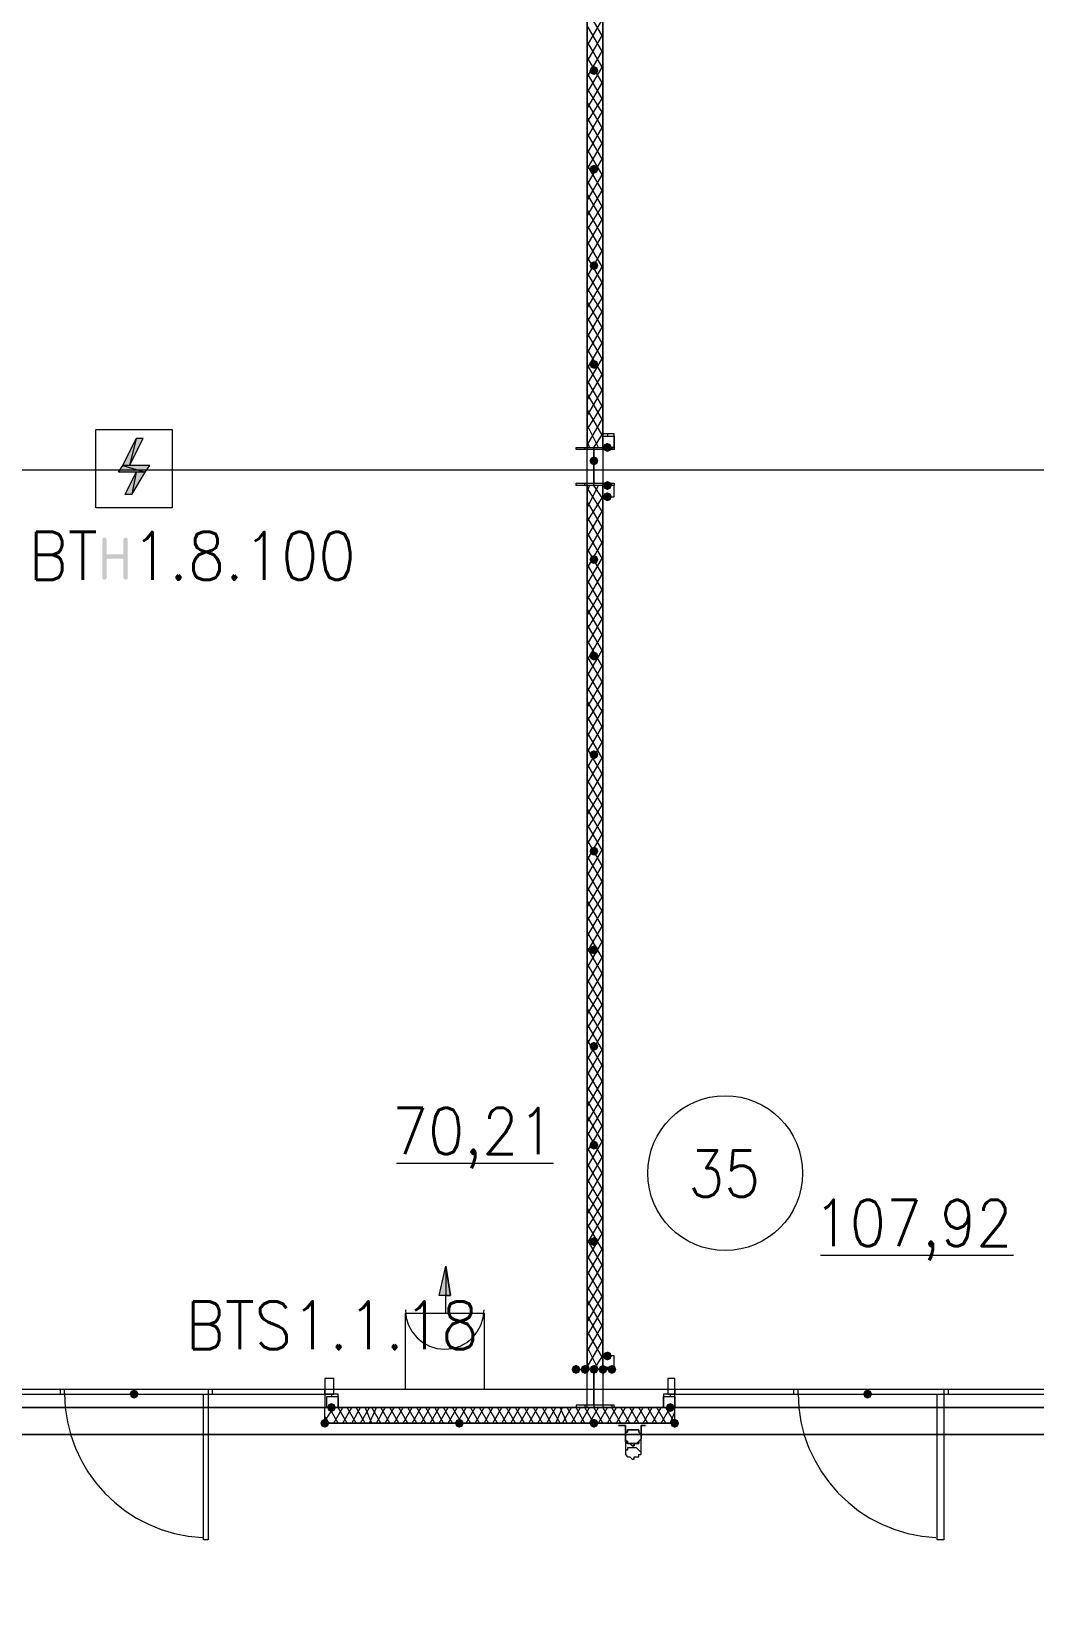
# Model space of a CAD drawing. Header units: millimetres. Extents: x 0 to 420, y 0 to 297.
# Drawn here: x 346.25 to 365.19, y 102.02 to 131.51 of the extents above; entities that cross this region are included whole.
import ezdxf

# ---------------------------------------------------------------- set-up
doc = ezdxf.new("R2010")
doc.units = ezdxf.units.MM
doc.styles.get("Standard").update_dxf_attribs({"font": 'STANDARD'})

msp = doc.modelspace()

# ---------------------------------------------------------------- hatches: boundary and pattern name
for color, points in [(7, [(356.954667, 130.767667), (356.929796, 130.707871), (356.87, 130.683), (356.810204, 130.707871), (356.785333, 130.767667), (356.810204, 130.827462), (356.87, 130.852333), (356.929796, 130.827463)]), (7, [(356.954667, 128.905), (356.929796, 128.845204), (356.87, 128.820333), (356.810204, 128.845204), (356.785333, 128.905), (356.810204, 128.964796), (356.87, 128.989667), (356.929796, 128.964796)]), (7, [(356.954667, 127.084667), (356.929796, 127.024871), (356.87, 127), (356.810204, 127.024871), (356.785333, 127.084667), (356.810204, 127.144462), (356.87, 127.169333), (356.929796, 127.144463)]), (7, [(356.954667, 125.222), (356.929796, 125.162204), (356.87, 125.137333), (356.810204, 125.162204), (356.785333, 125.222), (356.810204, 125.281796), (356.87, 125.306667), (356.929796, 125.281796)]), (7, [(357.208667, 123.655667), (357.183796, 123.595871), (357.124, 123.571), (357.064204, 123.595871), (357.039333, 123.655667), (357.064204, 123.715462), (357.124, 123.740333), (357.183796, 123.715463)]), (7, [(356.954667, 123.401667), (356.929796, 123.341871), (356.87, 123.317), (356.810204, 123.341871), (356.785333, 123.401667), (356.810204, 123.461462), (356.87, 123.486333), (356.929796, 123.461463)]), (7, [(357.208667, 122.936), (357.183796, 122.876204), (357.124, 122.851333), (357.064204, 122.876204), (357.039333, 122.936), (357.064204, 122.995796), (357.124, 123.020667), (357.183796, 122.995796)]), (7, [(357.208667, 122.724333), (357.183796, 122.664537), (357.124, 122.639667), (357.064204, 122.664537), (357.039333, 122.724333), (357.064204, 122.784129), (357.124, 122.809), (357.183796, 122.784129)]), (7, [(347.593708, 121.197687), (347.593708, 121.914267), (347.603698, 121.944033), (347.633946, 121.953954), (347.663712, 121.944033), (347.673634, 121.914267), (347.673634, 121.635352), (347.991685, 121.635352), (347.991685, 121.914267), (348.001607, 121.944033), (348.031372, 121.953954), (348.061414, 121.944033), (348.071611, 121.914267), (348.071611, 121.197687), (348.061414, 121.167921), (348.031372, 121.158), (348.001607, 121.167921), (347.991685, 121.197687), (347.991685, 121.555977), (347.673634, 121.555977), (347.673634, 121.197687), (347.663712, 121.167921), (347.633946, 121.158), (347.603698, 121.167921)]), (7, [(356.954667, 121.539), (356.929796, 121.479204), (356.87, 121.454333), (356.810204, 121.479204), (356.785333, 121.539), (356.810204, 121.598796), (356.87, 121.623667), (356.929796, 121.598796)]), (7, [(356.954667, 119.718667), (356.929796, 119.658871), (356.87, 119.634), (356.810204, 119.658871), (356.785333, 119.718667), (356.810204, 119.778462), (356.87, 119.803333), (356.929796, 119.778463)]), (7, [(356.954667, 117.856), (356.929796, 117.796204), (356.87, 117.771333), (356.810204, 117.796204), (356.785333, 117.856), (356.810204, 117.915796), (356.87, 117.940667), (356.929796, 117.915796)]), (7, [(356.954667, 116.035667), (356.929796, 115.975871), (356.87, 115.951), (356.810204, 115.975871), (356.785333, 116.035667), (356.810204, 116.095462), (356.87, 116.120333), (356.929796, 116.095463)]), (7, [(356.954667, 114.173), (356.929796, 114.113204), (356.87, 114.088333), (356.810204, 114.113204), (356.785333, 114.173), (356.810204, 114.232796), (356.87, 114.257667), (356.929796, 114.232796)]), (7, [(356.954667, 112.352667), (356.929796, 112.292871), (356.87, 112.268), (356.810204, 112.292871), (356.785333, 112.352667), (356.810204, 112.412462), (356.87, 112.437333), (356.929796, 112.412463)]), (7, [(356.954667, 110.49), (356.929796, 110.430204), (356.87, 110.405333), (356.810204, 110.430204), (356.785333, 110.49), (356.810204, 110.549796), (356.87, 110.574667), (356.929796, 110.549796)]), (7, [(356.954667, 108.669667), (356.929796, 108.609871), (356.87, 108.585), (356.810204, 108.609871), (356.785333, 108.669667), (356.810204, 108.729462), (356.87, 108.754333), (356.929796, 108.729463)]), (7, [(357.208667, 106.510667), (357.183796, 106.450871), (357.124, 106.426), (357.064204, 106.450871), (357.039333, 106.510667), (357.064204, 106.570462), (357.124, 106.595333), (357.183796, 106.570463)]), (7, [(356.616, 106.256667), (356.591129, 106.196871), (356.531333, 106.172), (356.471537, 106.196871), (356.446667, 106.256667), (356.471537, 106.316462), (356.531333, 106.341333), (356.591129, 106.316463)]), (7, [(356.785333, 106.256667), (356.760463, 106.196871), (356.700667, 106.172), (356.640871, 106.196871), (356.616, 106.256667), (356.640871, 106.316462), (356.700667, 106.341333), (356.760462, 106.316463)]), (7, [(356.954667, 106.256667), (356.929796, 106.196871), (356.87, 106.172), (356.810204, 106.196871), (356.785333, 106.256667), (356.810204, 106.316462), (356.87, 106.341333), (356.929796, 106.316463)]), (7, [(357.124, 106.256667), (357.099129, 106.196871), (357.039333, 106.172), (356.979537, 106.196871), (356.954667, 106.256667), (356.979537, 106.316462), (357.039333, 106.341333), (357.099129, 106.316463)]), (7, [(357.293333, 106.256667), (357.268462, 106.196871), (357.208667, 106.172), (357.148871, 106.196871), (357.124, 106.256667), (357.148871, 106.316462), (357.208667, 106.341333), (357.268462, 106.316463)]), (7, [(348.276333, 105.791), (348.251463, 105.731204), (348.191667, 105.706333), (348.131871, 105.731204), (348.107, 105.791), (348.131871, 105.850796), (348.191667, 105.875667), (348.251462, 105.850796)]), (7, [(348.276333, 105.791), (348.251463, 105.731204), (348.191667, 105.706333), (348.131871, 105.731204), (348.107, 105.791), (348.131871, 105.850796), (348.191667, 105.875667), (348.251462, 105.850796)]), (7, [(362.119333, 105.791), (362.094462, 105.731204), (362.034667, 105.706333), (361.974871, 105.731204), (361.95, 105.791), (361.974871, 105.850796), (362.034667, 105.875667), (362.094462, 105.850796)]), (7, [(362.119333, 105.791), (362.094462, 105.731204), (362.034667, 105.706333), (361.974871, 105.731204), (361.95, 105.791), (361.974871, 105.850796), (362.034667, 105.875667), (362.094462, 105.850796)]), (7, [(352.001667, 105.537), (351.976796, 105.477204), (351.917, 105.452333), (351.857204, 105.477204), (351.832333, 105.537), (351.857204, 105.596796), (351.917, 105.621667), (351.976796, 105.596796)]), (7, [(358.394, 105.537), (358.369129, 105.477204), (358.309333, 105.452333), (358.249537, 105.477204), (358.224667, 105.537), (358.249537, 105.596796), (358.309333, 105.621667), (358.369129, 105.596796)]), (254, [(351.874667, 105.240667), (351.849796, 105.180871), (351.79, 105.156), (351.730204, 105.180871), (351.705333, 105.240667), (351.730204, 105.300462), (351.79, 105.325333), (351.849796, 105.300463)]), (254, [(354.414667, 105.240667), (354.389796, 105.180871), (354.33, 105.156), (354.270204, 105.180871), (354.245333, 105.240667), (354.270204, 105.300462), (354.33, 105.325333), (354.389796, 105.300463)]), (254, [(354.414667, 105.240667), (354.389796, 105.180871), (354.33, 105.156), (354.270204, 105.180871), (354.245333, 105.240667), (354.270204, 105.300462), (354.33, 105.325333), (354.389796, 105.300463)]), (254, [(356.954667, 105.240667), (356.929796, 105.180871), (356.87, 105.156), (356.810204, 105.180871), (356.785333, 105.240667), (356.810204, 105.300462), (356.87, 105.325333), (356.929796, 105.300463)]), (254, [(356.954667, 105.240667), (356.929796, 105.180871), (356.87, 105.156), (356.810204, 105.180871), (356.785333, 105.240667), (356.810204, 105.300462), (356.87, 105.325333), (356.929796, 105.300463)]), (254, [(356.954667, 105.240667), (356.929796, 105.180871), (356.87, 105.156), (356.810204, 105.180871), (356.785333, 105.240667), (356.810204, 105.300462), (356.87, 105.325333), (356.929796, 105.300463)]), (254, [(356.954667, 105.240667), (356.929796, 105.180871), (356.87, 105.156), (356.810204, 105.180871), (356.785333, 105.240667), (356.810204, 105.300462), (356.87, 105.325333), (356.929796, 105.300463)]), (254, [(358.478667, 105.240667), (358.453796, 105.180871), (358.394, 105.156), (358.334204, 105.180871), (358.309333, 105.240667), (358.334204, 105.300462), (358.394, 105.325333), (358.453796, 105.300463)])]:
    msp.add_hatch(color=color).paths.add_polyline_path(points, flags=0)
h = msp.add_hatch(color=1)
h.paths.add_polyline_path([(348.361, 123.825), (348.234, 123.825), (348.107, 123.317)], flags=0)
h.paths.add_polyline_path([(348.234, 123.825), (348.107, 123.317), (347.98, 123.317)], flags=0)
h = msp.add_hatch(color=1)
h.paths.add_polyline_path([(348.488, 123.317), (347.98, 123.317), (348.403334, 123.19)], flags=0)
h.paths.add_polyline_path([(347.98, 123.317), (348.403334, 123.19), (347.895334, 123.19)], flags=0)
h = msp.add_hatch(color=1)
h.paths.add_polyline_path([(348.403334, 123.19), (348.234, 123.19), (348.149334, 122.766666)], flags=0)
h.paths.add_polyline_path([(348.234, 123.19), (348.149334, 122.766666), (348.022334, 122.766666)], flags=0)
h = msp.add_hatch(color=6)
h.paths.add_polyline_path([(354.160667, 107.653667), (354.076, 108.204), (354.076, 107.653667)], flags=0)
h.paths.add_polyline_path([(354.076, 108.204), (354.076, 107.653667), (353.949, 107.653667)], flags=0)
h = msp.add_hatch(color=7)
h.paths.add_polyline_path([(351.79, 105.240667), (356.87, 105.240667)], flags=0)
h.paths.add_polyline_path([(356.87, 105.240667), (351.79, 105.240667)], flags=0)
h = msp.add_hatch(color=7)
h.paths.add_polyline_path([(356.87, 105.240667), (358.394, 105.240667)], flags=0)
h.paths.add_polyline_path([(358.394, 105.240667), (356.87, 105.240667)], flags=0)

# ---------------------------------------------------------------- linework, layer by layer
at = {"color": 7, "lineweight": 0}
for points in [[(100.922667, 105.029), (386.715, 105.029), (386.715, 222.715667), (100.922667, 222.715667)], [(339.640333, 140.038667), (339.640333, 105.537), (356.743, 105.537), (356.743, 140.038667), (356.489, 140.038667), (343.323333, 140.038667)], [(364.49, 140.038667), (357.039333, 140.038667), (357.039333, 105.537), (369.697, 105.537), (369.697, 111.633), (386.207, 111.633), (386.207, 122.936), (386.207, 140.038667)], [(357.251, 123.909667), (357.039333, 123.909667), (357.039333, 123.655667), (357.251, 123.655667)], [(357.251, 123.867333), (357.251, 123.655667), (357.039333, 123.655667), (357.039333, 123.867333)], [(357.251, 122.936), (356.531333, 122.936), (356.531333, 122.978333), (356.87, 122.978333), (356.87, 123.613333), (356.531333, 123.613333), (356.531333, 123.655667), (357.251, 123.655667), (357.251, 123.613333), (356.87, 123.613333), (356.87, 122.978333), (357.251, 122.978333)], [(357.039333, 106.256667), (357.039333, 122.936), (356.743, 122.936), (356.743, 106.256667)], [(357.251, 122.936), (357.039333, 122.936), (357.039333, 122.724333), (357.251, 122.724333), (357.251, 122.936), (357.039333, 122.936), (357.039333, 122.724333), (357.251, 122.724333)], [(357.251, 106.510667), (357.039333, 106.510667), (357.039333, 106.299), (357.251, 106.299), (357.251, 106.510667), (357.039333, 106.510667), (357.039333, 106.256667), (357.251, 106.256667)], [(357.251, 106.256667), (356.531333, 106.256667), (356.87, 106.256667), (356.87, 105.579333), (356.531333, 105.579333), (356.531333, 105.537), (357.251, 105.537), (357.251, 105.579333), (356.87, 105.579333), (356.87, 106.256667)], [(344.551, 105.791), (351.79, 105.791), (351.79, 105.875667), (344.551, 105.875667)], [(346.794667, 105.791), (346.879333, 105.791), (346.879333, 105.875667), (346.794667, 105.875667)], [(349.588667, 105.791), (349.673333, 105.791), (349.673333, 105.875667), (349.588667, 105.875667)], [(351.79, 106.087333), (351.79, 105.791), (351.959333, 105.791), (351.959333, 106.087333)], [(358.267, 106.087333), (358.267, 105.791), (358.394, 105.791), (358.394, 106.087333)], [(358.394, 105.791), (365.675333, 105.791), (365.675333, 105.875667), (358.394, 105.875667)], [(360.637667, 105.791), (360.722333, 105.791), (360.722333, 105.875667), (360.637667, 105.875667)], [(363.474, 105.791), (363.558667, 105.791), (363.558667, 105.875667), (363.474, 105.875667)], [(349.588667, 103.039333), (349.504, 103.039333), (349.504, 105.791), (349.588667, 105.791)], [(352.044, 105.791), (351.79, 105.791), (351.79, 105.537), (352.044, 105.537)], [(352.044, 105.748667), (352.044, 105.537), (351.832333, 105.537), (351.832333, 105.748667)], [(358.394, 105.791), (358.182333, 105.791), (358.182333, 105.537), (358.394, 105.537)], [(358.394, 105.748667), (358.394, 105.537), (358.182333, 105.537), (358.182333, 105.748667)], [(363.474, 103.039333), (363.347, 103.039333), (363.347, 105.791), (363.474, 105.791)], [(113.03, 96.435333), (374.65, 96.435333), (374.65, 105.029), (113.03, 105.029)], [(351.79, 105.240667), (356.87, 105.240667)], [(356.87, 105.240667), (351.79, 105.240667)], [(351.79, 105.240667), (356.87, 105.240667)], [(351.79, 105.240667), (356.87, 105.240667)], [(356.87, 105.240667), (358.394, 105.240667)], [(358.394, 105.240667), (356.87, 105.240667)], [(358.394, 105.240667), (356.87, 105.240667)], [(358.394, 105.240667), (356.87, 105.240667)], [(357.335667, 105.198333), (357.462667, 105.198333), (357.462667, 104.986667), (357.462667, 104.944333), (357.462667, 104.902), (357.505, 104.859667), (357.547333, 104.859667), (357.589667, 104.817333), (357.632, 104.817333), (357.632, 104.859667), (357.674333, 104.859667), (357.716667, 104.859667), (357.716667, 104.902), (357.759, 104.944333), (357.759, 104.986667), (357.759, 105.198333), (357.843667, 105.198333), (357.759, 105.198333), (357.759, 104.986667), (357.759, 104.944333), (357.716667, 104.902), (357.674333, 104.859667), (357.632, 104.859667), (357.589667, 104.859667), (357.547333, 104.859667), (357.505, 104.859667), (357.505, 104.902), (357.462667, 104.902), (357.462667, 104.944333), (357.462667, 104.986667), (357.462667, 105.198333), (357.335667, 105.198333), (357.462667, 105.198333), (357.462667, 104.986667), (357.462667, 104.944333), (357.462667, 104.902), (357.505, 104.859667), (357.547333, 104.859667), (357.589667, 104.817333), (357.632, 104.817333), (357.632, 104.859667), (357.674333, 104.859667), (357.716667, 104.859667), (357.716667, 104.902), (357.759, 104.944333), (357.759, 104.986667), (357.759, 105.198333), (357.843667, 105.198333), (357.759, 105.198333), (357.759, 104.986667), (357.759, 104.944333), (357.716667, 104.902), (357.674333, 104.859667), (357.632, 104.859667), (357.589667, 104.859667), (357.547333, 104.859667), (357.505, 104.859667), (357.505, 104.902), (357.462667, 104.902), (357.462667, 104.944333), (357.462667, 104.986667), (357.462667, 105.198333), (357.335667, 105.198333), (357.462667, 105.198333), (357.462667, 104.986667), (357.462667, 104.944333), (357.462667, 104.902), (357.505, 104.902), (357.505, 104.859667), (357.547333, 104.859667), (357.589667, 104.859667), (357.632, 104.859667), (357.674333, 104.859667), (357.716667, 104.902), (357.759, 104.944333), (357.759, 104.986667), (357.759, 105.198333), (357.843667, 105.198333), (357.759, 105.198333), (357.759, 104.986667), (357.759, 104.944333), (357.716667, 104.902), (357.716667, 104.859667), (357.674333, 104.859667), (357.632, 104.859667), (357.632, 104.817333), (357.589667, 104.817333), (357.547333, 104.859667), (357.505, 104.859667), (357.462667, 104.902), (357.462667, 104.944333), (357.462667, 104.986667), (357.462667, 105.198333)], [(357.462667, 104.986667), (357.462667, 105.029), (357.462667, 105.071333), (357.505, 105.071333), (357.505, 105.113667), (357.547333, 105.113667), (357.589667, 105.113667), (357.632, 105.113667), (357.674333, 105.113667), (357.716667, 105.113667), (357.716667, 105.071333), (357.759, 105.029), (357.759, 104.986667), (357.759, 104.944333), (357.716667, 104.902), (357.674333, 104.859667), (357.632, 104.859667), (357.589667, 104.859667), (357.547333, 104.859667), (357.505, 104.859667), (357.505, 104.902), (357.462667, 104.902), (357.462667, 104.944333), (357.462667, 104.986667), (357.462667, 104.944333), (357.462667, 104.902), (357.505, 104.902), (357.505, 104.859667), (357.547333, 104.859667), (357.589667, 104.859667), (357.632, 104.859667), (357.674333, 104.859667), (357.716667, 104.902), (357.759, 104.944333), (357.759, 104.986667), (357.759, 105.029), (357.716667, 105.071333), (357.716667, 105.113667), (357.674333, 105.113667), (357.632, 105.113667), (357.589667, 105.113667), (357.547333, 105.113667), (357.505, 105.113667), (357.505, 105.071333), (357.462667, 105.071333), (357.462667, 105.029)], [(357.759, 104.986667), (357.759, 105.029), (357.716667, 105.071333), (357.716667, 105.113667), (357.674333, 105.113667), (357.632, 105.113667), (357.589667, 105.113667), (357.547333, 105.113667), (357.505, 105.113667), (357.505, 105.071333), (357.462667, 105.071333), (357.462667, 105.029), (357.462667, 104.986667), (357.462667, 104.944333), (357.462667, 104.902), (357.505, 104.902), (357.505, 104.859667), (357.547333, 104.859667), (357.589667, 104.859667), (357.632, 104.859667), (357.674333, 104.859667), (357.716667, 104.902), (357.759, 104.944333)], [(357.462667, 104.690333), (357.462667, 104.648), (357.505, 104.605667), (357.547333, 104.605667), (357.589667, 104.563333), (357.632, 104.563333), (357.632, 104.605667), (357.674333, 104.605667), (357.716667, 104.605667), (357.716667, 104.648), (357.759, 104.648), (357.759, 104.690333), (357.716667, 104.732667), (357.674333, 104.775), (357.632, 104.775), (357.589667, 104.775), (357.547333, 104.775), (357.505, 104.775), (357.505, 104.732667), (357.462667, 104.732667)]]:
    msp.add_lwpolyline(points, close=True, dxfattribs=at)
at = {"color": 6, "lineweight": 0}
for points in [[(134.704667, 221.869), (354.795667, 221.869), (367.411, 221.869), (367.411, 215.392), (376.851333, 215.392), (379.645333, 215.392), (379.645333, 191.135), (373.168333, 191.135), (373.168333, 163.872333), (372.999, 163.872333), (373.168333, 163.872333), (373.168333, 127.973667), (379.941667, 127.973667), (379.941667, 112.352667), (375.369667, 112.352667), (368.257667, 112.352667), (368.257667, 105.875667), (266.530667, 105.875667), (120.734667, 105.875667)], [(354.076, 107.315), (354.076, 107.653667), (353.949, 107.653667), (354.076, 108.204), (354.160667, 107.653667), (354.076, 107.653667)], [(353.314, 107.3785), (353.329051, 107.229196), (353.372218, 107.090134), (353.440523, 106.964293), (353.530985, 106.854651), (353.640626, 106.764189), (353.766467, 106.695885), (353.905529, 106.652718), (354.054833, 106.637667), (354.204137, 106.652718), (354.343199, 106.695885), (354.469041, 106.764189), (354.578682, 106.854651), (354.669144, 106.964293), (354.737448, 107.090134), (354.780616, 107.229196), (354.795667, 107.3785)]]:
    msp.add_lwpolyline(points, dxfattribs=at)
at = {"color": 1, "lineweight": 0}
msp.add_lwpolyline([(278.595667, 123.232333), (368.596334, 123.232333), (368.596334, 124.375333), (370.205, 124.375333), (370.924667, 124.375333), (370.924667, 108.458), (377.952, 108.458), (377.952, 160.739666), (380.195667, 160.739666), (380.195667, 163.872333), (365.294334, 163.872333), (365.294334, 145.668999), (361.992334, 145.668999), (361.992334, 149.351999), (361.992334, 150.071666), (361.272667, 150.071666), (348.191667, 150.071666), (348.191667, 146.430999), (348.191667, 145.668999), (344.381667, 145.668999), (344.381667, 149.351999), (344.381667, 150.071666), (330.792667, 150.071666)], dxfattribs=at)
at = {"color": 7, "lineweight": 0}
for points in [[(356.743, 140.038667), (356.743, 123.655667), (357.039333, 123.655667)], [(357.039333, 123.655667), (357.039333, 140.038667)], [(357.039333, 131.402667), (356.743, 131.910667)], [(356.743, 131.233333), (357.039333, 131.741333)], [(357.039333, 131.106333), (356.743, 131.614333)], [(356.743, 130.937), (357.039333, 131.445)], [(357.039333, 130.81), (356.743, 131.318)], [(356.743, 130.640667), (357.039333, 131.148667)], [(357.039333, 130.513667), (356.743, 131.021667)], [(356.743, 130.344333), (357.039333, 130.852333)], [(357.039333, 130.217333), (356.743, 130.725333)], [(356.743, 130.048), (357.039333, 130.556)], [(357.039333, 129.963333), (356.743, 130.429)], [(356.743, 129.794), (357.039333, 130.259667)], [(357.039333, 129.667), (356.743, 130.175)], [(356.743, 129.497667), (357.039333, 130.005667)], [(357.039333, 129.370667), (356.743, 129.878667)], [(356.743, 129.201333), (357.039333, 129.709333)], [(357.039333, 129.074333), (356.743, 129.582333)], [(356.743, 128.905), (357.039333, 129.413)], [(357.039333, 128.778), (356.743, 129.286)], [(356.743, 128.608667), (357.039333, 129.116667)], [(357.039333, 128.481667), (356.743, 128.989667)], [(356.743, 128.312333), (357.039333, 128.820333)], [(357.039333, 128.185333), (356.743, 128.693333)], [(356.743, 128.016), (357.039333, 128.524)], [(357.039333, 127.931333), (356.743, 128.439333)], [(356.743, 127.762), (357.039333, 128.227667)], [(357.039333, 127.635), (356.743, 128.143)], [(356.743, 127.465667), (357.039333, 127.973667)], [(357.039333, 127.338667), (356.743, 127.846667)], [(356.743, 127.169333), (357.039333, 127.677333)], [(357.039333, 127.042333), (356.743, 127.550333)], [(356.743, 126.873), (357.039333, 127.381)], [(357.039333, 126.746), (356.743, 127.254)], [(356.743, 126.576667), (357.039333, 127.084667)], [(357.039333, 126.449667), (356.743, 126.957667)], [(356.743, 126.280333), (357.039333, 126.788333)], [(357.039333, 126.195667), (356.743, 126.661333)], [(356.743, 126.026333), (357.039333, 126.492)], [(357.039333, 125.899333), (356.743, 126.407333)], [(356.743, 125.73), (357.039333, 126.238)], [(357.039333, 125.603), (356.743, 126.111)], [(356.743, 125.433667), (357.039333, 125.941667)], [(357.039333, 125.306667), (356.743, 125.814667)], [(356.743, 125.137333), (357.039333, 125.645333)], [(357.039333, 125.010333), (356.743, 125.518333)], [(356.743, 124.841), (357.039333, 125.349)], [(357.039333, 124.714), (356.743, 125.222)], [(356.743, 124.544667), (357.039333, 125.052667)], [(357.039333, 124.417667), (356.743, 124.925667)], [(356.743, 124.248333), (357.039333, 124.756333)], [(357.039333, 124.163667), (356.743, 124.671667)], [(356.743, 123.994333), (357.039333, 124.46)], [(357.039333, 123.867333), (356.743, 124.375333)], [(356.743, 123.698), (357.039333, 124.206)], [(347.472, 123.994333), (348.911334, 123.994333)], [(356.954667, 123.655667), (356.743, 124.079)], [(356.87, 123.655667), (357.039333, 123.909667)], [(357.124, 123.909667), (357.124, 123.867333)], [(356.531333, 123.613333), (356.531333, 123.655667)], [(356.700667, 123.613333), (356.700667, 123.655667)], [(356.785333, 123.655667), (356.743, 123.782667)], [(356.87, 122.936), (356.87, 123.655667)], [(357.039333, 123.613333), (357.039333, 123.655667)], [(357.208667, 123.613333), (357.208667, 123.655667)], [(356.531333, 122.936), (356.531333, 122.978333)], [(356.700667, 122.936), (356.700667, 122.978333)], [(357.039333, 122.936), (357.039333, 122.978333)], [(357.208667, 122.936), (357.208667, 122.978333)], [(356.743, 122.809), (356.785333, 122.936)], [(356.743, 122.512667), (356.954667, 122.936)], [(357.039333, 122.428), (356.743, 122.893667)], [(356.743, 122.258667), (357.039333, 122.724333)], [(357.039333, 122.682), (356.87, 122.936)], [(357.039333, 122.131667), (356.743, 122.639667)], [(356.743, 121.962333), (357.039333, 122.470333)], [(357.039333, 121.835333), (356.743, 122.343333)], [(356.743, 121.666), (357.039333, 122.174)], [(357.039333, 121.539), (356.743, 122.047)], [(356.743, 121.369667), (357.039333, 121.877667)], [(357.039333, 121.242667), (356.743, 121.750667)], [(356.743, 121.073333), (357.039333, 121.581333)], [(357.039333, 120.946333), (356.743, 121.454333)], [(356.743, 120.777), (357.039333, 121.285)], [(357.039333, 120.65), (356.743, 121.158)], [(356.743, 120.480667), (357.039333, 120.988667)], [(357.039333, 120.396), (356.743, 120.861667)], [(356.743, 120.226667), (357.039333, 120.692333)], [(357.039333, 120.099667), (356.743, 120.607667)], [(356.743, 119.930333), (357.039333, 120.438333)], [(357.039333, 119.803333), (356.743, 120.311333)], [(356.743, 119.634), (357.039333, 120.142)], [(357.039333, 119.507), (356.743, 120.015)], [(356.743, 119.337667), (357.039333, 119.845667)], [(357.039333, 119.210667), (356.743, 119.718667)], [(356.743, 119.041333), (357.039333, 119.549333)], [(357.039333, 118.914333), (356.743, 119.422333)], [(356.743, 118.745), (357.039333, 119.253)], [(357.039333, 118.660333), (356.743, 119.126)], [(356.743, 118.491), (357.039333, 118.956667)], [(357.039333, 118.364), (356.743, 118.872)], [(356.743, 118.194667), (357.039333, 118.702667)], [(357.039333, 118.067667), (356.743, 118.575667)], [(356.743, 117.898333), (357.039333, 118.406333)], [(357.039333, 117.771333), (356.743, 118.279333)], [(356.743, 117.602), (357.039333, 118.11)], [(357.039333, 117.475), (356.743, 117.983)], [(356.743, 117.305667), (357.039333, 117.813667)], [(357.039333, 117.178667), (356.743, 117.686667)], [(356.743, 117.009333), (357.039333, 117.517333)], [(357.039333, 116.882333), (356.743, 117.390333)], [(356.743, 116.713), (357.039333, 117.221)], [(357.039333, 116.628333), (356.743, 117.094)], [(356.743, 116.459), (357.039333, 116.924667)], [(357.039333, 116.332), (356.743, 116.84)], [(356.743, 116.162667), (357.039333, 116.670667)], [(357.039333, 116.035667), (356.743, 116.543667)], [(356.743, 115.866333), (357.039333, 116.374333)], [(357.039333, 115.739333), (356.743, 116.247333)], [(356.743, 115.57), (357.039333, 116.078)], [(357.039333, 115.443), (356.743, 115.951)], [(356.743, 115.273667), (357.039333, 115.781667)], [(357.039333, 115.146667), (356.743, 115.654667)], [(356.743, 114.977333), (357.039333, 115.485333)], [(357.039333, 114.892667), (356.743, 115.358333)], [(356.743, 114.723333), (357.039333, 115.189)], [(357.039333, 114.596333), (356.743, 115.104333)], [(356.743, 114.427), (357.039333, 114.935)], [(357.039333, 114.3), (356.743, 114.808)], [(356.743, 114.130667), (357.039333, 114.638667)], [(357.039333, 114.003667), (356.743, 114.511667)], [(356.743, 113.834333), (357.039333, 114.342333)], [(357.039333, 113.707333), (356.743, 114.215333)], [(356.743, 113.538), (357.039333, 114.046)], [(357.039333, 113.411), (356.743, 113.919)], [(356.743, 113.241667), (357.039333, 113.749667)], [(357.039333, 113.114667), (356.743, 113.622667)], [(356.743, 112.945333), (357.039333, 113.453333)], [(357.039333, 112.860667), (356.743, 113.326333)], [(356.743, 112.691333), (357.039333, 113.157)], [(357.039333, 112.564333), (356.743, 113.072333)], [(356.743, 112.395), (357.039333, 112.903)], [(357.039333, 112.268), (356.743, 112.776)], [(356.743, 112.098667), (357.039333, 112.606667)], [(357.039333, 111.971667), (356.743, 112.479667)], [(356.743, 111.802333), (357.039333, 112.310333)], [(357.039333, 111.675333), (356.743, 112.183333)], [(356.743, 111.506), (357.039333, 112.014)], [(357.039333, 111.379), (356.743, 111.887)], [(356.743, 111.209667), (357.039333, 111.717667)], [(357.039333, 111.125), (356.743, 111.590667)], [(356.743, 110.913333), (357.039333, 111.421333)], [(357.039333, 110.828667), (356.743, 111.336667)], [(356.743, 110.659333), (357.039333, 111.167333)], [(357.039333, 110.532333), (356.743, 111.040333)], [(356.743, 110.363), (357.039333, 110.871)], [(357.039333, 110.236), (356.743, 110.744)], [(356.743, 110.066667), (357.039333, 110.574667)], [(357.039333, 109.939667), (356.743, 110.447667)], [(356.743, 109.770333), (357.039333, 110.278333)], [(353.144667, 110.151333), (356.108, 110.151333)], [(357.039333, 109.643333), (356.743, 110.151333)], [(356.743, 109.474), (357.039333, 109.982)], [(357.039333, 109.347), (356.743, 109.855)], [(356.743, 109.177667), (357.039333, 109.685667)], [(357.039333, 109.093), (356.743, 109.558667)], [(356.743, 108.923667), (357.039333, 109.389333)], [(357.039333, 108.796667), (356.743, 109.304667)], [(356.743, 108.627333), (357.039333, 109.135333)], [(357.039333, 108.500333), (356.743, 109.008333)], [(356.743, 108.331), (357.039333, 108.839)], [(357.039333, 108.204), (356.743, 108.712)], [(356.743, 108.034667), (357.039333, 108.542667)], [(357.039333, 107.907667), (356.743, 108.415667)], [(356.743, 107.738333), (357.039333, 108.246333)], [(361.145667, 108.415667), (364.786333, 108.415667)], [(357.039333, 107.611333), (356.743, 108.119333)], [(356.743, 107.442), (357.039333, 107.95)], [(357.039333, 107.357333), (356.743, 107.823)], [(356.743, 107.145667), (357.039333, 107.653667)], [(357.039333, 107.061), (356.743, 107.569)], [(356.743, 106.891667), (357.039333, 107.399667)], [(357.039333, 106.764667), (356.743, 107.272667)], [(356.743, 106.595333), (357.039333, 107.103333)], [(357.039333, 106.468333), (356.743, 106.976333)], [(356.743, 106.299), (357.039333, 106.807)], [(356.954667, 106.256667), (356.743, 106.68)], [(356.87, 106.256667), (357.039333, 106.510667)], [(356.785333, 106.256667), (356.743, 106.383667)], [(356.87, 106.256667), (356.87, 105.537)], [(357.124, 106.299), (357.124, 106.256667)], [(344.551, 105.664), (344.551, 105.791), (348.191667, 105.791)], [(348.191667, 105.537), (344.551, 105.537), (344.551, 105.664)], [(346.879354, 105.801956), (346.893511, 105.532562), (346.933139, 105.270517), (346.997021, 105.017091), (347.083942, 104.773554), (347.192685, 104.541176), (347.322034, 104.321227), (347.470774, 104.114976), (347.637687, 103.923695), (347.821559, 103.748652), (348.021173, 103.591117), (348.235312, 103.452361), (348.462761, 103.333653), (348.702303, 103.236264), (348.952723, 103.161463), (349.212804, 103.110521), (349.48133, 103.084706)], [(348.191667, 105.791), (351.79, 105.791), (351.79, 105.664)], [(351.79, 105.664), (351.79, 105.537), (348.191667, 105.537)], [(351.917, 105.791), (351.917, 105.748667)], [(356.531333, 105.579333), (356.531333, 105.537)], [(356.700667, 105.579333), (356.700667, 105.537)], [(357.039333, 105.579333), (357.039333, 105.537)], [(357.208667, 105.579333), (357.208667, 105.537)], [(358.309333, 105.791), (358.309333, 105.748667)], [(358.394, 105.664), (358.394, 105.791), (362.034667, 105.791)], [(362.034667, 105.537), (358.394, 105.537), (358.394, 105.664)], [(360.722354, 105.801956), (360.736511, 105.532562), (360.776139, 105.270517), (360.840021, 105.017091), (360.926942, 104.773554), (361.035685, 104.541176), (361.165034, 104.321227), (361.313774, 104.114976), (361.480687, 103.923695), (361.664559, 103.748652), (361.864173, 103.591117), (362.078312, 103.452361), (362.305761, 103.333653), (362.545303, 103.236264), (362.795723, 103.161463), (363.055804, 103.110521), (363.32433, 103.084706)], [(362.034667, 105.791), (365.675333, 105.791), (365.675333, 105.664)], [(365.675333, 105.664), (365.675333, 105.537), (362.034667, 105.537)], [(351.79, 105.283), (351.959333, 105.537)], [(351.79, 105.240667), (351.79, 105.537)], [(351.79, 105.240667), (351.79, 105.537)], [(351.874667, 105.240667), (351.79, 105.367667)], [(352.044, 105.240667), (351.874667, 105.537)], [(351.959333, 105.240667), (352.128667, 105.537)], [(358.267, 105.537), (351.959333, 105.537)], [(352.213333, 105.240667), (352.044, 105.537)], [(352.128667, 105.240667), (352.298, 105.537)], [(352.382667, 105.240667), (352.213333, 105.537)], [(352.298, 105.240667), (352.467333, 105.537)], [(352.552, 105.240667), (352.382667, 105.537)], [(352.467333, 105.240667), (352.636667, 105.537)], [(352.679, 105.240667), (352.552, 105.537)], [(352.636667, 105.240667), (352.763667, 105.537)], [(352.848333, 105.240667), (352.679, 105.537)], [(352.763667, 105.240667), (352.933, 105.537)], [(353.017667, 105.240667), (352.848333, 105.537)], [(352.933, 105.240667), (353.102333, 105.537)], [(353.187, 105.240667), (353.017667, 105.537)], [(353.102333, 105.240667), (353.271667, 105.537)], [(353.356333, 105.240667), (353.187, 105.537)], [(353.271667, 105.240667), (353.441, 105.537)], [(353.525667, 105.240667), (353.356333, 105.537)], [(353.441, 105.240667), (353.610333, 105.537)], [(353.695, 105.240667), (353.525667, 105.537)], [(353.610333, 105.240667), (353.779667, 105.537)], [(353.864333, 105.240667), (353.695, 105.537)], [(353.779667, 105.240667), (353.949, 105.537)], [(354.033667, 105.240667), (353.864333, 105.537)], [(353.949, 105.240667), (354.118333, 105.537)], [(354.203, 105.240667), (354.033667, 105.537)], [(354.118333, 105.240667), (354.287667, 105.537)], [(354.372333, 105.240667), (354.203, 105.537)], [(354.287667, 105.240667), (354.457, 105.537)], [(354.541667, 105.240667), (354.372333, 105.537)], [(354.457, 105.240667), (354.626333, 105.537)], [(354.711, 105.240667), (354.541667, 105.537)], [(354.626333, 105.240667), (354.795667, 105.537)], [(354.880333, 105.240667), (354.711, 105.537)], [(354.795667, 105.240667), (354.965, 105.537)], [(355.049667, 105.240667), (354.880333, 105.537)], [(354.965, 105.240667), (355.134333, 105.537)], [(355.219, 105.240667), (355.049667, 105.537)], [(355.134333, 105.240667), (355.303667, 105.537)], [(355.388333, 105.240667), (355.219, 105.537)], [(355.303667, 105.240667), (355.473, 105.537)], [(355.557667, 105.240667), (355.388333, 105.537)], [(355.473, 105.240667), (355.642333, 105.537)], [(355.727, 105.240667), (355.557667, 105.537)], [(355.642333, 105.240667), (355.811667, 105.537)], [(355.896333, 105.240667), (355.727, 105.537)], [(355.811667, 105.240667), (355.981, 105.537)], [(356.065667, 105.240667), (355.896333, 105.537)], [(355.981, 105.240667), (356.150333, 105.537)], [(356.235, 105.240667), (356.065667, 105.537)], [(356.150333, 105.240667), (356.277333, 105.537)], [(356.362, 105.240667), (356.235, 105.537)], [(356.277333, 105.240667), (356.446667, 105.537)], [(356.531333, 105.240667), (356.362, 105.537)], [(356.446667, 105.240667), (356.616, 105.537)], [(356.700667, 105.240667), (356.531333, 105.537)], [(356.616, 105.240667), (356.785333, 105.537)], [(356.87, 105.240667), (356.700667, 105.537)], [(356.785333, 105.240667), (356.954667, 105.537)], [(357.039333, 105.240667), (356.87, 105.537)], [(356.954667, 105.240667), (357.124, 105.537)], [(357.208667, 105.240667), (357.039333, 105.537)], [(357.124, 105.240667), (357.293333, 105.537)], [(357.378, 105.240667), (357.208667, 105.537)], [(357.293333, 105.240667), (357.462667, 105.537)], [(357.547333, 105.240667), (357.378, 105.537)], [(357.462667, 105.240667), (357.632, 105.537)], [(357.716667, 105.240667), (357.547333, 105.537)], [(357.632, 105.240667), (357.801333, 105.537)], [(357.886, 105.240667), (357.716667, 105.537)], [(357.801333, 105.240667), (357.970667, 105.537)], [(358.055333, 105.240667), (357.886, 105.537)], [(357.970667, 105.240667), (358.14, 105.537)], [(358.224667, 105.240667), (358.055333, 105.537)], [(358.14, 105.240667), (358.309333, 105.537)], [(358.394, 105.240667), (358.224667, 105.537)], [(358.309333, 105.240667), (358.394, 105.452333)], [(358.394, 105.494667), (358.394, 105.537)], [(358.394, 105.240667), (358.394, 105.537)], [(358.394, 105.240667), (358.394, 105.537)], [(351.79, 105.240667), (356.87, 105.240667), (351.79, 105.240667), (356.87, 105.240667)], [(351.79, 105.240667), (358.394, 105.240667)], [(358.394, 105.240667), (356.87, 105.240667), (358.394, 105.240667), (356.87, 105.240667)], [(357.462667, 104.986667), (357.462667, 104.690333)], [(357.759, 104.690333), (357.759, 104.986667)]]:
    msp.add_lwpolyline(points, dxfattribs=at)
at = {"color": 1, "lineweight": 0}
for points in [[(348.911334, 122.512666), (347.472, 122.512666), (347.472, 123.994333), (348.911334, 123.994333)], [(348.234, 123.825), (348.107, 123.317), (347.98, 123.317)], [(348.361, 123.825), (348.234, 123.825), (348.107, 123.317)], [(347.98, 123.317), (348.403334, 123.19), (347.895334, 123.19)], [(348.488, 123.317), (347.98, 123.317), (348.403334, 123.19)], [(348.234, 123.19), (348.149334, 122.766666), (348.022334, 122.766666)], [(348.403334, 123.19), (348.234, 123.19), (348.149334, 122.766666)]]:
    msp.add_lwpolyline(points, close=True, dxfattribs=at)
at = {"color": 6, "lineweight": 0}
for points in [[(354.076, 108.204), (354.076, 107.653667), (353.949, 107.653667)], [(354.160667, 107.653667), (354.076, 108.204), (354.076, 107.653667)], [(353.314, 105.875667), (353.314, 107.315), (354.795667, 107.315), (354.795667, 105.875667)]]:
    msp.add_lwpolyline(points, close=True, dxfattribs=at)
at = {"color": 7, "lineweight": 0}
msp.add_circle((359.3465, 109.960833), 1.4605, dxfattribs=at)

# ---------------------------------------------------------------- texts
at = {"color": 7, "attachment_point": 1}
for s, insert, char_height, width in [('BT', (346.201986, 122.059567), 0.90157, 1.30226778), ('1.8.100', (348.149326, 122.059567), 0.90157, 3.40593111), ('70,21', (353.06, 111.192706), 0.872032, 2.56764978), ('35', (358.648014, 110.388362), 0.872032, 1.06581689), ('107,92', (361.018653, 109.457032), 0.872032, 3.24589689), ('BTS1.1.18', (349.16532, 107.53923), 0.90157, 4.90854759)]:
    msp.add_mtext(s, dxfattribs=dict(at, insert=insert, char_height=char_height, width=width))

doc.saveas('drawing.dxf')
